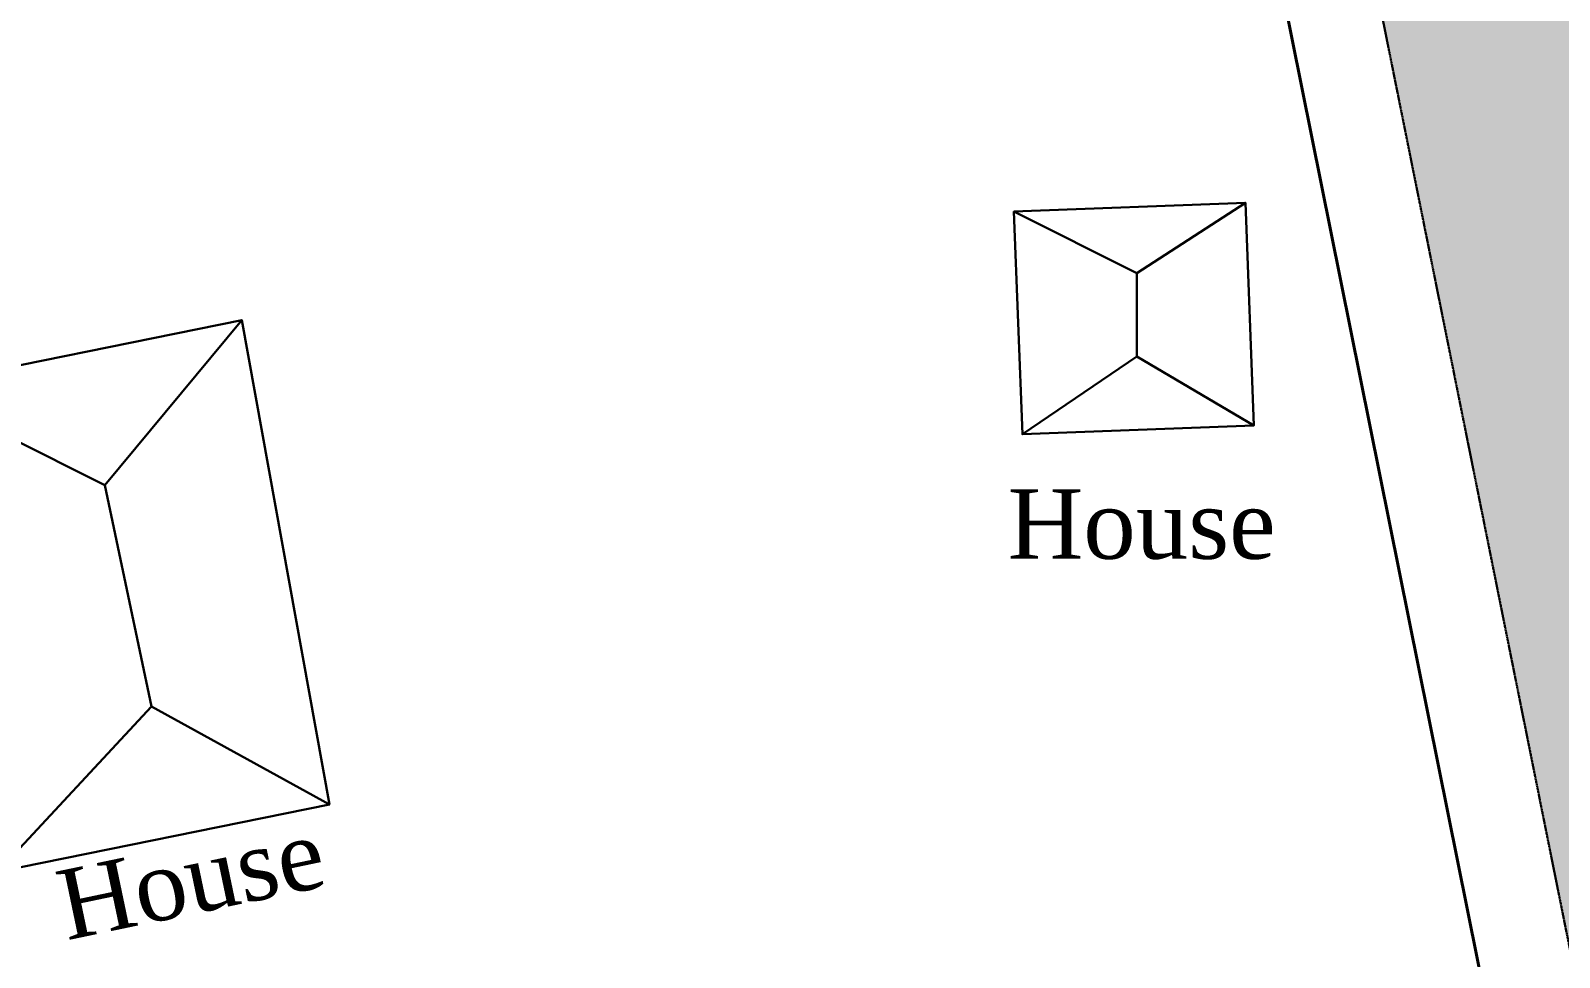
# Model space of a CAD drawing. Header units: inches. Extents: x 215676 to 3518780154, y 2761699 to 325936546.
# Drawn here: x 112945568 to 112978562, y 9438838 to 9458836 of the extents above; entities that cross this region are included whole.
import ezdxf
from ezdxf.enums import TextEntityAlignment as Align

# ---------------------------------------------------------------- set-up
doc = ezdxf.new("R2010")
doc.units = ezdxf.units.IN
doc.header["$MEASUREMENT"] = 0
doc.linetypes.add('DASHED', pattern=[0.75, 0.5, -0.25])
doc.linetypes.add('DASHED2', pattern=[0.375, 0.25, -0.125])
for name, color, linetype, lineweight in [('KHAL+RIVER BANK', 160, 'Continuous', 18), ('SHED', 7, 'Continuous', 30), ('Water Body', 4, 'Continuous', 18), ('Water Line', 4, 'DASHED', 18)]:
    doc.layers.add(name, color=color, linetype=linetype, lineweight=lineweight)
doc.layers.add('Text', color=7, linetype='Continuous')
doc.styles.add('TR', font='times.ttf')

msp = doc.modelspace()

# ---------------------------------------------------------------- hatches: boundary and pattern name
at = {"layer": 'Water Line', "linetype": 'Continuous', "lineweight": 9, "ltscale": 15, "true_color": 0x7aafdf}
h = msp.add_hatch(dxfattribs=at)
h.set_pattern_fill('ANSI33', color=143, scale=8000, angle=25)
h.set_pattern_definition([(70, (-659396366.2460881, -2491106631.102173), (-1879.385241571816, 684.0402866513374), []), (70, (-659395084.5333196, -2491106033.429696), (-1879.385241571816, 684.0402866513374), [999.9999999999992, -499.9999999999996])])
h.paths.add_polyline_path([(113029149.7516536, 9519671.77158928), (113034294.3038996, 9559962.20834732), (113005410.041006, 9560134.175106049), (113004672.3222102, 9562199.211807251), (113003147.8129634, 9558086.999031067), (113002410.0941676, 9560152.035736084), (112973531.0686244, 9560323.97131157), (112971543.2310084, 9546872.626403809), (112969922.2517909, 9536275.814277649), (112969226.3817042, 9516954.05693245), (112970188.961584, 9499864.423732758), (112971710.3584651, 9478205.075429916), (112971880.0454615, 9477079.740093231), (113027094.5726374, 9472777.00863266), (113026951.5123957, 9486312.969892502), (113028424.5063227, 9506906.403596878)])
h.paths.add_polyline_path([(113027094.5726374, 9472777.00863266), (112971880.0454615, 9477079.740093231), (112972856.9962062, 9470600.76817894), (113027283.0166224, 9465606.586093903), (113027147.0875148, 9467808.19706726)])
h.paths.add_polyline_path([(113027283.0166224, 9465606.586093903), (112972856.9962062, 9470600.76817894), (112974133.0883082, 9462137.941532135), (112980211.158758, 9431945.098218918), (112985437.4107569, 9411331.420240402), (112996719.0953425, 9386104.331453323), (113010688.4135493, 9363128.535959244), (113031567.3377742, 9370164.3794384), (113032936.1003627, 9368451.167675018), (113033041.4969844, 9372835.607656479), (113034410.2595881, 9371122.39589119), (113055316.9259394, 9378167.588001251), (113043852.3076991, 9400833.997255325), (113035258.6952266, 9421150.038619995), (113030595.6668299, 9435594.815158844), (113028102.3953913, 9452335.306316376)])
h.paths.add_polyline_path([(112991801.4111079, 9539550.192918777), (112992712.0591029, 9528063.528446198), (112996634.9916133, 9528675.941785812), (112995724.3436183, 9540162.606258392)], flags=16)

# ---------------------------------------------------------------- linework, layer by layer
at = {"layer": 'KHAL+RIVER BANK', "lineweight": 40, "ltscale": 15}
msp.add_lwpolyline([(113008745.7782496, 9362473.900798798), (112994944.7539119, 9385172.897827148), (112983541.1789759, 9410672.546899796), (112978260.2922572, 9431501.718137741), (112972162.7511958, 9461791.281930923), (112969720.8500422, 9477985.556684494), (112968192.9061183, 9499738.112035751), (112967224.354391, 9516933.769062042), (112967927.7198237, 9536463.644382477), (112969565.460348, 9547170.030138016), (112971511.1248988, 9560335.997348785)], dxfattribs=at)
at = {"layer": 'SHED', "lineweight": 30}
for points in [[(112966789.7528285, 9454929.700532913), (112969439.607931, 9453600.53476715), (112971785.7539271, 9455120.897827148), (112969439.607931, 9453600.53476715), (112969439.607931, 9451804.527666092), (112966973.3589228, 9450124.281009674), (112969439.607931, 9451804.527666092), (112971969.7539271, 9450314.897827148)], [(112942960.5120448, 9451137.072948456), (112947170.0087794, 9449023.852804184), (112950124.7543544, 9452588.841682434), (112947170.0087794, 9449023.852804184), (112948174.1592005, 9444255.018602371), (112944852.9547175, 9440687.712108612), (112948174.1592005, 9444255.018602371), (112952017.1970271, 9442139.48084259)]]:
    msp.add_lwpolyline(points, dxfattribs=at)
for points in [[(112966973.3589228, 9450124.281009674), (112971969.7132624, 9450315.182359695), (112971786.1071681, 9455120.601884842), (112966789.7528285, 9454929.700532913)], [(112942960.5120448, 9451137.072948456), (112950124.7543544, 9452588.841682434), (112952017.1970271, 9442139.48084259), (112944852.9547175, 9440687.712108612)]]:
    msp.add_lwpolyline(points, close=True, dxfattribs=at)
at = {"layer": 'Water Body', "linetype": 'DASHED2', "lineweight": 30, "ltscale": 15}
msp.add_lwpolyline([(113010688.4135493, 9363128.535959244), (112996719.0953425, 9386104.331453323), (112985437.4107569, 9411331.420240402), (112980211.158758, 9431945.098218918), (112974133.0883082, 9462137.941532135), (112971710.3584651, 9478205.075429916), (112970188.961584, 9499864.423732758), (112969226.3817042, 9516954.05693245), (112969922.2517909, 9536275.814277649), (112971543.2310084, 9546872.626403809), (112973531.0686244, 9560323.97131157)], dxfattribs=at)

# ---------------------------------------------------------------- texts
at = {"layer": 'Text', "style": 'TR'}
msp.add_text('House', height=1500, dxfattribs=at).set_placement((112966650.3086299, 9448189.701284409), align=Align.MIDDLE_LEFT)
msp.add_text('House', height=1500, rotation=11.83523319005343, dxfattribs=at).set_placement((112946195.8576258, 9439938.944904327), align=Align.MIDDLE_LEFT)

doc.saveas('drawing.dxf')
